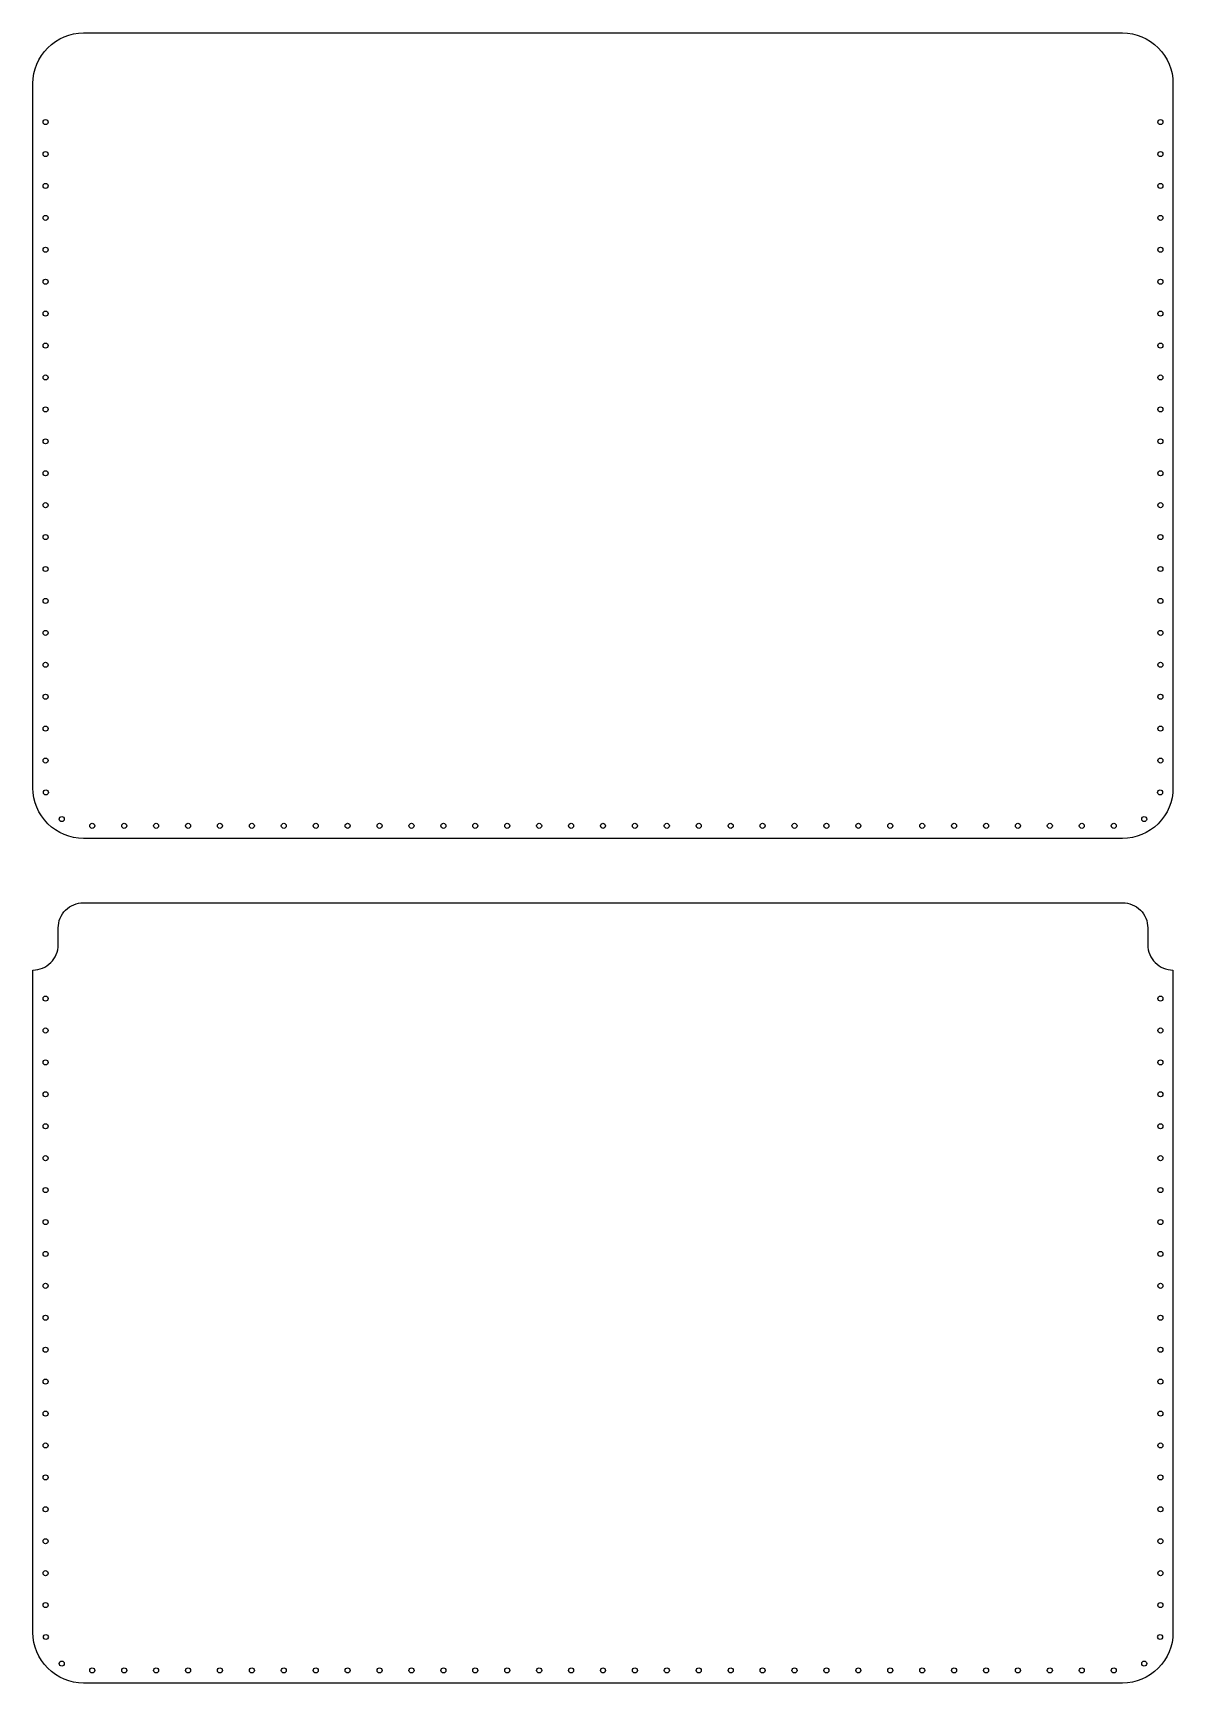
# Model space of a CAD drawing. Header units: millimetres. Extents: x 2571 to 2910, y 1398 to 1888.
import ezdxf

# ---------------------------------------------------------------- set-up
doc = ezdxf.new("R2010")
doc.units = ezdxf.units.MM

# ---------------------------------------------------------------- blocks, each defined once
blk = doc.blocks.new('*U3')
blk.add_circle((0, 0), 0.75)
blk = doc.blocks.new('*U4')
at = {"color": 0, "linetype": 'ByBlock', "lineweight": -2, "transparency": 16777216}
for p, rotation in [((2574.57, 1861.71), 270), ((2906.07, 1861.71), 89.99999999999989), ((2574.57, 1852.22), 270), ((2906.07, 1852.22), 89.99999999999989), ((2574.57, 1842.73), 270), ((2906.07, 1842.73), 89.99999999999989), ((2574.57, 1833.24), 270), ((2906.07, 1833.24), 89.99999999999989), ((2574.57, 1823.75), 270), ((2906.07, 1823.75), 89.99999999999989), ((2574.57, 1814.25), 270), ((2906.07, 1814.25), 89.99999999999989), ((2574.57, 1804.76), 270), ((2906.07, 1804.76), 89.99999999999989), ((2574.57, 1795.27), 270), ((2906.07, 1795.27), 89.99999999999989), ((2574.57, 1785.78), 270), ((2906.07, 1785.78), 89.99999999999989), ((2574.57, 1776.29), 270), ((2906.07, 1776.29), 89.99999999999989), ((2574.57, 1766.79), 270), ((2906.07, 1766.79), 89.99999999999989), ((2574.57, 1757.3), 270), ((2906.07, 1757.3), 89.99999999999989), ((2574.57, 1747.81), 270), ((2906.07, 1747.81), 89.99999999999989), ((2574.57, 1738.32), 270), ((2906.07, 1738.32), 89.99999999999989), ((2574.57, 1728.83), 270), ((2906.07, 1728.83), 89.99999999999989), ((2574.57, 1719.34), 270), ((2906.07, 1719.34), 89.99999999999989), ((2574.57, 1709.84), 270), ((2906.07, 1709.84), 89.99999999999989), ((2574.57, 1700.35), 270), ((2906.07, 1700.35), 89.99999999999989), ((2574.57, 1690.86), 270), ((2906.07, 1690.86), 89.99999999999989), ((2574.57, 1681.37), 270), ((2906.07, 1681.37), 89.99999999999989), ((2574.57, 1671.88), 270), ((2906.07, 1671.88), 89.99999999999989), ((2574.65, 1662.39), 276.7271528704608), ((2905.99, 1662.39), 83.27284712953977), ((2579.38, 1654.48), 325.0679798580092), ((2901.26, 1654.48), 34.93202014199149)]:
    blk.add_blockref('*U3', p, dxfattribs=dict(at, rotation=rotation))
for p in [(2588.45, 1652.46), (2597.95, 1652.46), (2607.44, 1652.46), (2616.93, 1652.46), (2626.42, 1652.46), (2635.91, 1652.46), (2645.4, 1652.46), (2654.9, 1652.46), (2664.39, 1652.46), (2673.88, 1652.46), (2683.37, 1652.46), (2692.86, 1652.46), (2702.35, 1652.46), (2711.85, 1652.46), (2721.34, 1652.46), (2730.83, 1652.46), (2740.32, 1652.46), (2749.81, 1652.46), (2759.3, 1652.46), (2768.8, 1652.46), (2778.29, 1652.46), (2787.78, 1652.46), (2797.27, 1652.46), (2806.76, 1652.46), (2816.25, 1652.46), (2825.75, 1652.46), (2835.24, 1652.46), (2844.73, 1652.46), (2854.22, 1652.46), (2863.71, 1652.46), (2873.2, 1652.46), (2882.7, 1652.46), (2892.19, 1652.46)]:
    blk.add_blockref('*U3', p, dxfattribs=at)

msp = doc.modelspace()

# ---------------------------------------------------------------- linework, layer by layer
for points in [[(2909.82, 1873.21), (2909.82, 1663.71, -0.414214), (2894.82, 1648.71), (2585.82, 1648.71, -0.414214), (2570.82, 1663.71), (2570.82, 1873.21, -0.414214), (2585.82, 1888.21), (2894.82, 1888.21, -0.414214)], [(2909.82, 1609.59), (2909.82, 1412.59, -0.414214), (2894.82, 1397.59), (2585.82, 1397.59, -0.414214), (2570.82, 1412.59), (2570.82, 1609.59, 0.414214), (2578.32, 1617.09), (2578.32, 1622.09, -0.414214), (2585.82, 1629.59), (2894.82, 1629.59, -0.414214), (2902.32, 1622.09), (2902.32, 1617.09, 0.414214)]]:
    msp.add_lwpolyline(points, format="xyb", close=True)
for centre in [(2574.57, 1601.1), (2906.07, 1601.1), (2574.57, 1591.61), (2906.07, 1591.61), (2574.57, 1582.12), (2906.07, 1582.12), (2574.57, 1572.63), (2906.07, 1572.63), (2574.57, 1563.14), (2906.07, 1563.14), (2574.57, 1553.65), (2906.07, 1553.65), (2574.57, 1544.15), (2906.07, 1544.15), (2574.57, 1534.66), (2906.07, 1534.66), (2574.57, 1525.17), (2906.07, 1525.17), (2574.57, 1515.68), (2906.07, 1515.68), (2574.57, 1506.19), (2906.07, 1506.19), (2574.57, 1496.7), (2906.07, 1496.7), (2574.57, 1487.2), (2906.07, 1487.2), (2574.57, 1477.71), (2906.07, 1477.71), (2574.57, 1468.22), (2906.07, 1468.22), (2574.57, 1458.73), (2906.07, 1458.73), (2574.57, 1449.24), (2906.07, 1449.24), (2574.57, 1439.75), (2906.07, 1439.75), (2574.57, 1430.25), (2906.07, 1430.25), (2574.57, 1420.76), (2906.07, 1420.76), (2574.65, 1411.27), (2905.99, 1411.27), (2579.38, 1403.37), (2901.26, 1403.37), (2588.45, 1401.34), (2597.95, 1401.34), (2607.44, 1401.34), (2616.93, 1401.34), (2626.42, 1401.34), (2635.91, 1401.34), (2645.4, 1401.34), (2654.9, 1401.34), (2664.39, 1401.34), (2673.88, 1401.34), (2683.37, 1401.34), (2692.86, 1401.34), (2702.35, 1401.34), (2711.85, 1401.34), (2721.34, 1401.34), (2730.83, 1401.34), (2740.32, 1401.34), (2749.81, 1401.34), (2759.3, 1401.34), (2768.8, 1401.34), (2778.29, 1401.34), (2787.78, 1401.34), (2797.27, 1401.34), (2806.76, 1401.34), (2816.25, 1401.34), (2825.75, 1401.34), (2835.24, 1401.34), (2844.73, 1401.34), (2854.22, 1401.34), (2863.71, 1401.34), (2873.2, 1401.34), (2882.7, 1401.34), (2892.19, 1401.34)]:
    msp.add_circle(centre, 0.75)

# ---------------------------------------------------------------- block references
msp.add_blockref('*U4', (0, 0))

doc.saveas('drawing.dxf')
